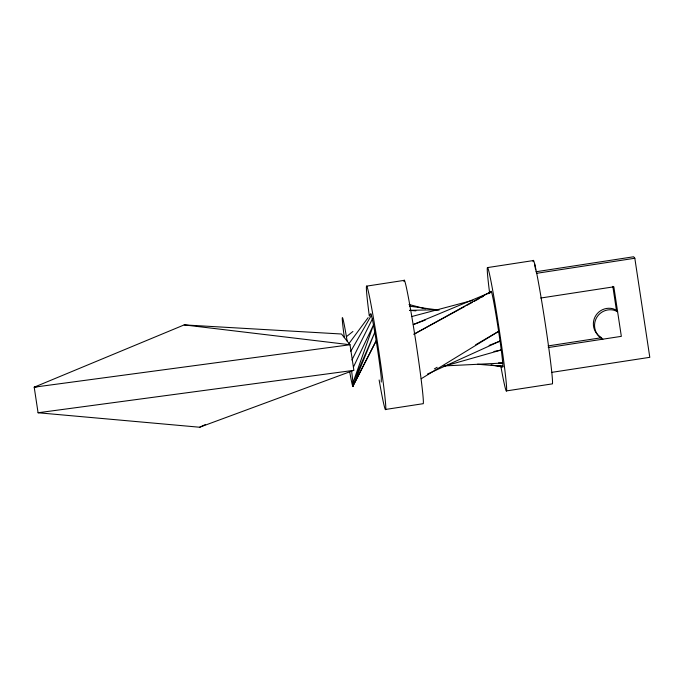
<?xml version="1.0" encoding="UTF-8"?>
<svg xmlns="http://www.w3.org/2000/svg" width="684" height="684" viewBox="0 0 684 684"><rect width="100%" height="100%" fill="white"/><g stroke="black" fill="none" stroke-linecap="round" stroke-linejoin="round"><path stroke-width="1.03" d="M381.253 382.065L381.321 378.432A34.722 1.206 81.3 0 0 372.344 319.077L370.89 313.529L369.403 315.923M353.414 367.111L373.481 324.917L352.935 382.784L374.798 332.321L353.089 385.75L376.2 340.777L352.867 386.417M351.918 360.015L372.344 319.077M617.592 311.579L616.327 310.108L617.566 311.622M350.789 351.294L371.463 315.196M349.079 343.411L368.137 317.641M347.147 341.136L346.412 336.673L352.918 331.475M421.224 378.731L498.627 331.364L475.679 344.77M434.383 368.89L437.136 367.282M491.232 291.444L413.82 334.279L464.958 306.381M466.821 305.372L472.396 302.328M474.26 301.311L479.835 298.267M481.698 297.258L483.554 296.24M488.205 293.701L490.069 292.692M199.651 427.235L353.876 370.3L350.011 344.745L341.504 334.006L184.176 324.9L34.2 387.178L38.073 412.76L199.651 427.235L205.439 424.542M427.483 374.054L500.047 341.077L489.146 345.403M425.26 320.095L413.273 324.575L490.992 292.179A38.313 1.334 81.3 0 1 497.866 326.413A38.313 1.334 81.3 0 1 502.672 367.069L491.138 364.828M443.249 366.487L501.261 349.986L493.942 351.482M353.628 370.369L38.073 412.76M411.853 316.512L472.627 300.37M37.355 386.631L34.2 387.178L350.011 344.745L184.176 324.9M366.744 286.117L404.355 280.346M487.624 267.572L533.511 260.536M535.82 271.779L633.64 256.765L634.82 258.253L649.8 357.322L551.971 372.327M536.991 273.258L634.82 258.253M540.728 298.027L613.839 286.81L621.337 336.348L548.226 347.558M548.098 345.916L601.621 337.708M385.4 409.477L423.011 403.714A62.5 2.18 81.3 0 0 415.171 337.392A62.5 2.18 81.3 0 0 403.97 281.56M506.28 390.94L552.168 383.895A62.5 2.18 81.3 0 0 544.327 317.581A62.5 2.18 81.3 0 0 533.127 261.741M444.215 365.923L502.74 363.059L498.516 362.862M438.324 309.707L409.571 310.339L415.889 310.869M477.517 364.239L502.911 366.325L498.756 365.555M409.648 306.193L439.119 310.126M408.998 304.483L425.431 308.8M617.601 311.63L614.146 310.237A15.672 15.629 -38.4 0 0 602.459 339.007L602.886 339.178M601.612 337.657L601.279 337.52A15.672 15.629 -38.4 0 1 612.967 308.749L616.421 310.151L612.821 286.357M534.537 263.528L535.606 269.864M344.368 337.622L343.787 333.364A34.722 1.206 81.3 0 1 346.412 336.673M351.593 370.942A34.722 1.206 81.3 0 1 349.644 371.498M369.3 315.914A62.5 2.18 81.3 0 1 370.275 300.644A62.5 2.18 81.3 0 1 384.699 394.719A62.5 2.18 81.3 0 1 379.124 379.988M489.641 293.222A62.5 2.18 81.3 0 1 491.309 282.902A62.5 2.18 81.3 0 1 505.382 374.507A62.5 2.18 81.3 0 1 500.919 366.607"/></g></svg>
